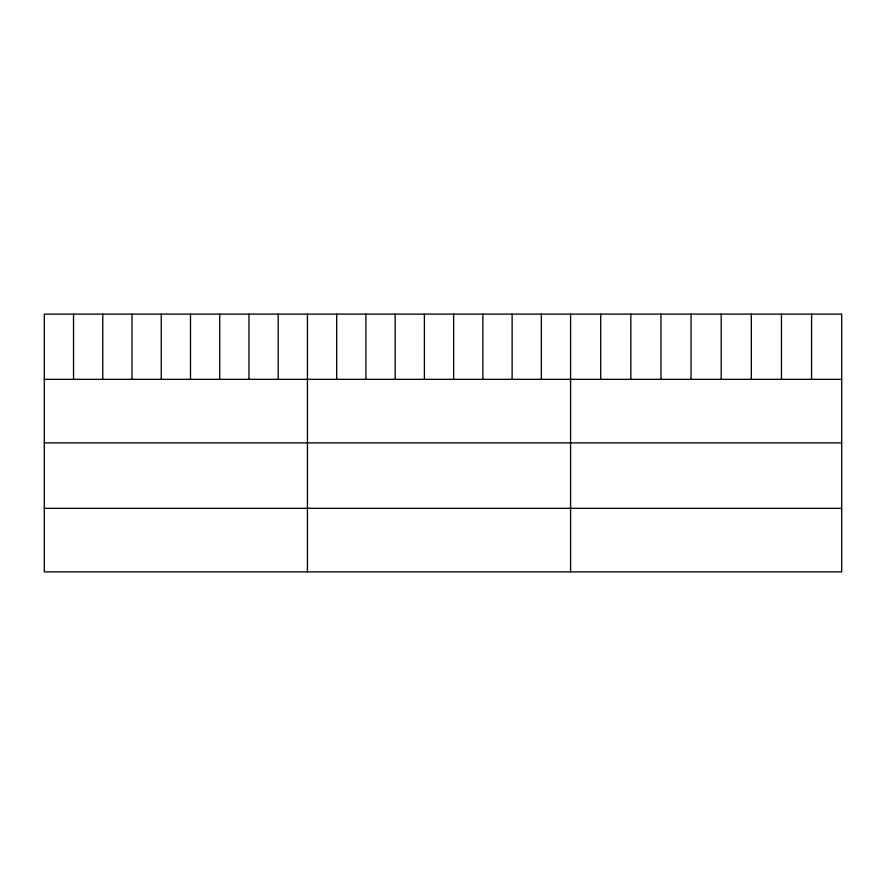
<?xml version="1.0" encoding="UTF-8"?>
<svg xmlns="http://www.w3.org/2000/svg" width="886" height="886" viewBox="0 0 886 886"><rect width="100%" height="100%" fill="white"/><g stroke="black" fill="none" stroke-linecap="round" stroke-linejoin="round"><path stroke-width="1.33" d="M841.7 379.341L841.7 571.869L44.3 571.869L44.3 314.131L841.7 314.131L841.7 379.341L44.3 379.341M44.3 442.878L841.7 442.878M44.3 508.331L841.7 508.331M811.576 314.131L811.576 379.341M781.452 314.131L781.452 379.341M751.328 314.131L751.328 379.341M721.204 314.131L721.204 379.341M691.08 314.131L691.08 379.341M660.956 314.131L660.956 379.341M630.832 314.131L630.832 379.341M600.708 314.131L600.708 379.341M570.584 314.131L570.584 571.869M541.346 314.131L541.346 379.341M512.108 314.131L512.108 379.341M482.87 314.131L482.87 379.341M453.632 314.131L453.632 379.341M424.394 314.131L424.394 379.341M395.156 314.131L395.156 379.341M365.918 314.131L365.918 379.341M336.68 314.131L336.68 379.341M307.442 314.131L307.442 571.869M278.204 314.131L278.204 379.341M248.966 314.131L248.966 379.341M219.728 314.131L219.728 379.341M190.49 314.131L190.49 379.341M161.252 314.131L161.252 379.341M132.014 314.131L132.014 379.341M102.776 314.131L102.776 379.341M73.538 314.131L73.538 379.341"/></g></svg>
